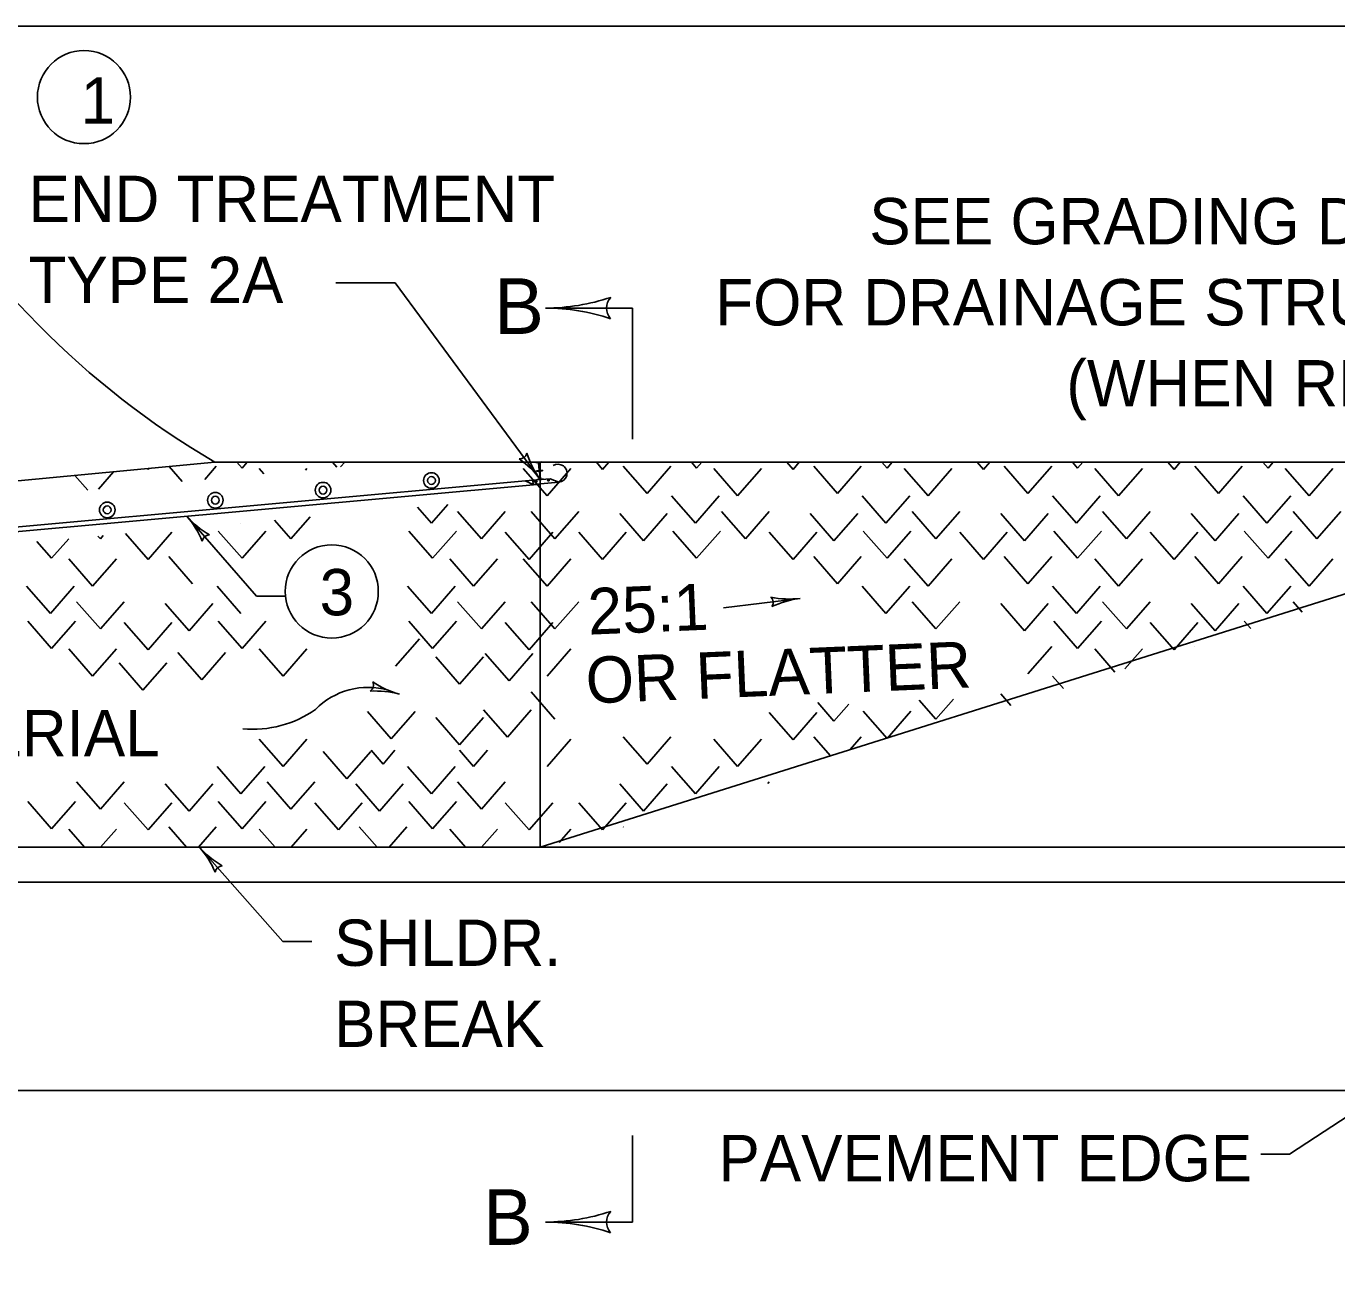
# Model space of a CAD drawing. Extents: x 1007 to 1035.5, y 1000.5 to 1021.5.
# Drawn here: x 1024.6 to 1030.26, y 1016.14 to 1021.5 of the extents above; entities that cross this region are included whole.
import ezdxf

# ---------------------------------------------------------------- set-up
doc = ezdxf.new("R2010")
doc.units = 0
for name, color, linetype in [('1', 7, 'Continuous'), ('10', 7, 'Continuous'), ('11', 7, 'Continuous'), ('5', 7, 'Continuous')]:
    doc.layers.add(name, color=color, linetype=linetype)

msp = doc.modelspace()

# ---------------------------------------------------------------- linework, layer by layer
at = {"layer": '1'}
for p, q in [((1026.1945, 1020.392), (1025.9389, 1020.392)), ((1026.8207, 1019.5436), (1026.1945, 1020.392)), ((1026.8433, 1020.2833), (1027.2183, 1020.2833)), ((1027.2183, 1020.2833), (1027.2183, 1019.7178)), ((1025.4158, 1019.6174), (1020.8718, 1019.1868)), ((1025.4158, 1019.6174), (1034.7843, 1019.6174)), ((1026.8014, 1019.6172), (1026.8263, 1019.6194)), ((1026.8014, 1019.6172), (1026.8015, 1019.6159)), ((1026.8015, 1019.6159), (1026.8118, 1019.6169)), ((1026.8164, 1019.5836), (1026.8135, 1019.6155)), ((1026.8176, 1019.5837), (1026.8148, 1019.6156)), ((1026.8161, 1019.6173), (1026.8264, 1019.6183)), ((1026.8196, 1017.9552), (1026.8196, 1019.6188)), ((1026.8263, 1019.6194), (1026.8264, 1019.6183)), ((1026.7886, 1019.5399), (1026.8633, 1019.5466)), ((1026.8047, 1019.5809), (1026.815, 1019.5819)), ((1026.8048, 1019.5798), (1026.8047, 1019.5809)), ((1026.8048, 1019.5798), (1026.8297, 1019.5821)), ((1026.8048, 1019.5798), (1026.8049, 1019.5787)), ((1026.8049, 1019.5787), (1026.8153, 1019.5796)), ((1026.8169, 1019.5782), (1026.8198, 1019.5463)), ((1026.8181, 1019.5783), (1026.821, 1019.5464)), ((1026.8193, 1019.5823), (1026.8296, 1019.5832)), ((1026.8195, 1019.5799), (1026.8298, 1019.5809)), ((1026.8297, 1019.5821), (1026.8296, 1019.5832)), ((1026.8297, 1019.5821), (1026.8298, 1019.5809)), ((1026.9008, 1019.5312), (1026.8633, 1019.5466)), ((1026.8207, 1019.5436), (1020.8646, 1019.0021)), ((1026.8225, 1019.5235), (1020.8646, 1018.9818)), ((1026.7903, 1019.5213), (1026.7548, 1019.5376)), ((1026.7886, 1019.5399), (1026.7903, 1019.5213)), ((1026.9008, 1019.5312), (1026.7903, 1019.5213)), ((1026.8036, 1019.5378), (1026.8022, 1019.5377)), ((1026.8041, 1019.5322), (1026.8027, 1019.532)), ((1026.808, 1019.5437), (1026.8184, 1019.5446)), ((1026.8082, 1019.5424), (1026.808, 1019.5437)), ((1026.8082, 1019.5424), (1026.8331, 1019.5447)), ((1026.8227, 1019.5449), (1026.833, 1019.5459)), ((1026.8331, 1019.5447), (1026.833, 1019.5459)), ((1026.8564, 1019.5426), (1026.8552, 1019.5424)), ((1026.857, 1019.5369), (1026.8557, 1019.5368)), ((1025.5957, 1019.0397), (1025.2951, 1019.3847)), ((1031.1054, 1019.3052), (1026.8196, 1017.9552)), ((1025.7207, 1019.0397), (1025.5957, 1019.0397)), ((1027.9424, 1019.0299), (1027.6109, 1018.9892)), ((1020.8646, 1017.9552), (1034.7843, 1017.9552)), ((1025.35, 1017.9552), (1025.7091, 1017.548)), ((1020.8646, 1017.8052), (1034.7843, 1017.8052)), ((1025.7091, 1017.548), (1025.8341, 1017.548)), ((1020.8646, 1016.9052), (1034.7843, 1016.9052)), ((1030.0553, 1016.6305), (1030.4742, 1016.9052)), ((1027.2183, 1016.7111), (1027.2183, 1016.3373)), ((1029.9303, 1016.6305), (1030.0553, 1016.6305)), ((1026.8433, 1016.3373), (1027.2183, 1016.3373))]:
    msp.add_line(p, q, dxfattribs=at)
for centre, radius in [((1024.8512, 1021.1939), 0.201), ((1026.351, 1019.5388), 0.0337), ((1026.351, 1019.5388), 0.0169), ((1025.883, 1019.4971), 0.0337), ((1025.883, 1019.4971), 0.0169), ((1024.9514, 1019.4118), 0.0337), ((1025.4182, 1019.4536), 0.0337), ((1025.4182, 1019.4536), 0.0169), ((1024.9514, 1019.4118), 0.0169), ((1025.9207, 1019.0597), 0.201)]:
    msp.add_circle(centre, radius, dxfattribs=at)
for centre, radius, start, end in [((1027.3272, 1022.8564), 3.7609, 209.9201, 239.4536), ((1026.8433, 1021.1621), 0.8789, 269.9878, 270), ((1026.8433, 1021.1621), 0.8789, 270, 288.6688), ((1026.8433, 1019.4043), 0.8789, 71.3472, 89.9939), ((1027.1775, 1020.2831), 0.0703, 138.7746, 220.8913), ((1026.7324, 1019.6632), 0.0313, 265.2035, 347.3202), ((1026.5061, 1019.3114), 0.3909, 36.4289, 55.0976), ((1027.1352, 1019.7757), 0.3909, 197.776, 216.4228), ((1026.8119, 1019.6153), 0.00156, 5.1943, 95.1943), ((1026.8162, 1019.6157), 0.00156, 95.1943, 185.1943), ((1026.8972, 1019.5701), 0.0391, 275.1565, 122.6563), ((1026.8148, 1019.5834), 0.00156, 275.1943, 5.1943), ((1026.8153, 1019.578), 0.00156, 5.1943, 95.1943), ((1026.8191, 1019.5838), 0.00156, 185.1943, 275.1943), ((1026.8196, 1019.5784), 0.00156, 95.1943, 185.1943), ((1026.8182, 1019.5461), 0.00156, 275.1943, 5.1943), ((1026.8225, 1019.5465), 0.00156, 185.1943, 275.1943), ((1026.8025, 1019.5348), 0.00283, 95.1565, 275.1565), ((1026.8038, 1019.535), 0.00283, 275.1565, 95.1565), ((1026.5061, 1019.3114), 0.3909, 36.4166, 36.4289), ((1026.8554, 1019.5396), 0.00283, 95.1565, 275.1565), ((1026.8567, 1019.5397), 0.00283, 275.1565, 95.1565), ((1025.5898, 1019.6415), 0.3909, 221.052, 221.0642), ((1025.5898, 1019.6415), 0.3909, 221.0642, 239.733), ((1025.0003, 1019.1279), 0.3909, 22.4114, 41.0581), ((1025.3927, 1019.2726), 0.0313, 89.8388, 171.9555), ((1027.7948, 1019.0118), 0.0313, 325.7826, 47.8993), ((1027.8947, 1019.4179), 0.3909, 258.3551, 277.0019), ((1027.9901, 1018.6419), 0.3909, 97.008, 115.6768), ((1027.9901, 1018.6419), 0.3909, 96.9958, 97.008), ((1026.0788, 1018.3243), 0.3214, 74.6222, 135.2842), ((1026.0695, 1018.6555), 0.0313, 303.3968, 25.5135), ((1026.3165, 1018.9929), 0.3909, 235.9694, 254.6161), ((1026.1092, 1018.2391), 0.3909, 74.6222, 93.291), ((1026.1092, 1018.2391), 0.3909, 74.61, 74.6222), ((1025.5801, 1018.9339), 0.4692, 264.6951, 305.1753), ((1025.6432, 1018.2137), 0.3909, 221.3971, 221.4093), ((1025.6432, 1018.2137), 0.3909, 221.4093, 240.0781), ((1025.0568, 1017.6966), 0.3909, 22.7565, 41.4032), ((1025.4483, 1017.8436), 0.0313, 90.1839, 172.3006), ((1026.8433, 1017.2162), 0.8789, 270, 288.6688), ((1027.1775, 1016.3372), 0.0703, 138.7746, 220.8913), ((1026.8433, 1017.2162), 0.8789, 269.9878, 270), ((1026.8433, 1015.4583), 0.8789, 71.3472, 89.9939)]:
    msp.add_arc(centre, radius, start, end, dxfattribs=at)
at = {"layer": '10'}
msp.add_line((1007, 1021.5), (1035.5, 1021.5), dxfattribs=at)
at = {"layer": '11'}
msp.add_lwpolyline([(1007, 1000.5), (1035.5, 1000.5), (1035.5, 1021.5), (1007, 1021.5)], close=True, dxfattribs=at)
at = {"layer": '5'}
for p, q in [((1025.5113, 1019.6174), (1025.5337, 1019.5918)), ((1025.5337, 1019.5918), (1025.5559, 1019.6174)), ((1025.9232, 1019.6174), (1025.942, 1019.5958)), ((1025.9591, 1019.5974), (1025.9765, 1019.6174)), ((1027.0627, 1019.6174), (1027.0893, 1019.5868)), ((1027.0893, 1019.5868), (1027.116, 1019.6174)), ((1027.4732, 1019.6174), (1027.4954, 1019.5918)), ((1027.4954, 1019.5918), (1027.5177, 1019.6174)), ((1027.8849, 1019.6174), (1027.9116, 1019.5868)), ((1027.9116, 1019.5868), (1027.9383, 1019.6174)), ((1028.2954, 1019.6174), (1028.3177, 1019.5918)), ((1028.3177, 1019.5918), (1028.34, 1019.6174)), ((1028.7072, 1019.6174), (1028.7338, 1019.5868)), ((1028.7338, 1019.5868), (1028.7605, 1019.6174)), ((1029.1177, 1019.6174), (1029.1399, 1019.5918)), ((1029.1399, 1019.5918), (1029.1623, 1019.6174)), ((1029.5295, 1019.6174), (1029.5562, 1019.5868)), ((1029.5562, 1019.5868), (1029.5828, 1019.6174)), ((1029.9399, 1019.6174), (1029.9623, 1019.5918)), ((1029.9623, 1019.5918), (1029.9845, 1019.6174)), ((1024.8117, 1019.5602), (1024.8671, 1019.4966)), ((1024.9132, 1019.5008), (1024.9788, 1019.576)), ((1025.1249, 1019.5898), (1025.1276, 1019.5868)), ((1025.1276, 1019.5868), (1025.1307, 1019.5904)), ((1025.2182, 1019.5987), (1025.2744, 1019.5342)), ((1025.3728, 1019.5433), (1025.4224, 1019.6003)), ((1025.6078, 1019.5902), (1025.6281, 1019.5668)), ((1025.8075, 1019.5834), (1025.8133, 1019.5902)), ((1026.7473, 1019.5902), (1026.8501, 1019.4723)), ((1026.7473, 1019.5902), (1026.8501, 1019.4723)), ((1026.8501, 1019.4723), (1026.9528, 1019.5902)), ((1027.1787, 1019.6003), (1027.2814, 1019.4823)), ((1027.2814, 1019.4823), (1027.3842, 1019.6003)), ((1027.5696, 1019.5902), (1027.6723, 1019.4723)), ((1027.6723, 1019.4723), (1027.7751, 1019.5902)), ((1028.0009, 1019.6003), (1028.1037, 1019.4823)), ((1028.1037, 1019.4823), (1028.2065, 1019.6003)), ((1028.3918, 1019.5902), (1028.4946, 1019.4723)), ((1028.4946, 1019.4723), (1028.5974, 1019.5902)), ((1028.8232, 1019.6003), (1028.9259, 1019.4823)), ((1028.9259, 1019.4823), (1029.0288, 1019.6003)), ((1029.2141, 1019.5902), (1029.3168, 1019.4723)), ((1029.3168, 1019.4723), (1029.4197, 1019.5902)), ((1029.6454, 1019.6003), (1029.7483, 1019.4823)), ((1029.7483, 1019.4823), (1029.851, 1019.6003)), ((1030.0363, 1019.5902), (1030.1392, 1019.4723)), ((1030.1392, 1019.4723), (1030.2419, 1019.5902)), ((1026.3508, 1019.3543), (1026.4215, 1019.4353)), ((1027.3876, 1019.4723), (1027.4903, 1019.3543)), ((1027.4903, 1019.3543), (1027.5932, 1019.4723)), ((1028.2098, 1019.4723), (1028.3127, 1019.3543)), ((1028.3127, 1019.3543), (1028.4154, 1019.4723)), ((1029.0321, 1019.4723), (1029.1349, 1019.3543)), ((1029.1349, 1019.3543), (1029.2377, 1019.4723)), ((1029.8544, 1019.4723), (1029.9572, 1019.3543)), ((1029.9572, 1019.3543), (1030.0599, 1019.4723)), ((1025.7443, 1019.2869), (1025.8268, 1019.3816)), ((1026.2906, 1019.4235), (1026.3508, 1019.3543)), ((1026.4638, 1019.4048), (1026.5665, 1019.2869)), ((1026.5665, 1019.2869), (1026.6693, 1019.4048)), ((1026.781, 1019.4048), (1026.8838, 1019.2869)), ((1026.781, 1019.4048), (1026.8838, 1019.2869)), ((1026.8838, 1019.2869), (1026.9866, 1019.4048)), ((1027.1635, 1019.3964), (1027.2663, 1019.2785)), ((1027.2663, 1019.2785), (1027.369, 1019.3964)), ((1027.6033, 1019.4048), (1027.706, 1019.2869)), ((1027.706, 1019.2869), (1027.8088, 1019.4048)), ((1027.9858, 1019.3964), (1028.0885, 1019.2785)), ((1028.0885, 1019.2785), (1028.1913, 1019.3964)), ((1028.4255, 1019.4048), (1028.5283, 1019.2869)), ((1028.5283, 1019.2869), (1028.6311, 1019.4048)), ((1028.808, 1019.3964), (1028.9108, 1019.2785)), ((1028.9108, 1019.2785), (1029.0136, 1019.3964)), ((1029.2478, 1019.4048), (1029.3506, 1019.2869)), ((1029.3506, 1019.2869), (1029.4533, 1019.4048)), ((1029.6303, 1019.3964), (1029.7331, 1019.2785)), ((1029.7331, 1019.2785), (1029.8358, 1019.3964)), ((1030.0701, 1019.4048), (1030.1728, 1019.2869)), ((1030.1728, 1019.2869), (1030.2756, 1019.4048)), ((1025.4308, 1019.3206), (1025.5337, 1019.2027)), ((1025.5283, 1019.3546), (1025.5286, 1019.3543)), ((1025.5286, 1019.3543), (1025.5288, 1019.3547)), ((1025.5337, 1019.2027), (1025.6364, 1019.3206)), ((1025.6738, 1019.3678), (1025.7443, 1019.2869)), ((1026.2531, 1019.3206), (1026.3559, 1019.2027)), ((1026.3559, 1019.2027), (1026.4587, 1019.3206)), ((1027.3927, 1019.3206), (1027.4954, 1019.2027)), ((1027.4954, 1019.2027), (1027.5982, 1019.3206)), ((1028.2149, 1019.3206), (1028.3177, 1019.2027)), ((1028.3177, 1019.2027), (1028.4205, 1019.3206)), ((1029.0372, 1019.3206), (1029.1399, 1019.2027)), ((1029.1399, 1019.2027), (1029.2428, 1019.3206)), ((1029.8594, 1019.3206), (1029.9623, 1019.2027)), ((1029.9623, 1019.2027), (1030.065, 1019.3206)), ((1024.6483, 1019.275), (1024.7113, 1019.2027)), ((1024.7113, 1019.2027), (1024.7853, 1019.2874)), ((1024.9116, 1019.2988), (1024.922, 1019.2869)), ((1024.922, 1019.2869), (1024.9342, 1019.3008)), ((1025.03, 1019.3095), (1025.1276, 1019.1976)), ((1025.1276, 1019.1976), (1025.2303, 1019.3155)), ((1026.6693, 1019.3155), (1026.7721, 1019.1976)), ((1026.7721, 1019.1976), (1026.8748, 1019.3155)), ((1026.9866, 1019.3155), (1027.0893, 1019.1976)), ((1027.0893, 1019.1976), (1027.1921, 1019.3155)), ((1027.8088, 1019.3155), (1027.9116, 1019.1976)), ((1027.9116, 1019.1976), (1028.0144, 1019.3155)), ((1028.6311, 1019.3155), (1028.7338, 1019.1976)), ((1028.7338, 1019.1976), (1028.8367, 1019.3155)), ((1029.4533, 1019.3155), (1029.5562, 1019.1976)), ((1029.5562, 1019.1976), (1029.6589, 1019.3155)), ((1025.2168, 1019.2111), (1025.3197, 1019.0931)), ((1028.0009, 1019.2111), (1028.1037, 1019.0931)), ((1028.1037, 1019.0931), (1028.2065, 1019.2111)), ((1028.8232, 1019.2111), (1028.9259, 1019.0931)), ((1028.9259, 1019.0931), (1029.0288, 1019.2111)), ((1029.6454, 1019.2111), (1029.7483, 1019.0931)), ((1029.7483, 1019.0931), (1029.851, 1019.2111)), ((1024.7855, 1019.2009), (1024.8883, 1019.083)), ((1024.8883, 1019.083), (1024.9911, 1019.2009)), ((1026.43, 1019.2009), (1026.5328, 1019.083)), ((1026.5328, 1019.083), (1026.6356, 1019.2009)), ((1026.7473, 1019.2009), (1026.8501, 1019.083)), ((1026.7473, 1019.2009), (1026.8501, 1019.083)), ((1026.8501, 1019.083), (1026.9528, 1019.2009)), ((1028.3918, 1019.2009), (1028.4946, 1019.083)), ((1028.4946, 1019.083), (1028.5974, 1019.2009)), ((1029.2141, 1019.2009), (1029.3168, 1019.083)), ((1029.3168, 1019.083), (1029.4197, 1019.2009)), ((1030.0363, 1019.2009), (1030.1392, 1019.083)), ((1030.1392, 1019.083), (1030.2419, 1019.2009)), ((1024.6035, 1019.083), (1024.7063, 1018.9651)), ((1024.7063, 1018.9651), (1024.8091, 1019.083)), ((1025.4258, 1019.083), (1025.5286, 1018.9651)), ((1026.2481, 1019.083), (1026.3508, 1018.9651)), ((1026.3508, 1018.9651), (1026.4537, 1019.083)), ((1028.2098, 1019.083), (1028.3127, 1018.9651)), ((1028.3127, 1018.9651), (1028.4154, 1019.083)), ((1029.0321, 1019.083), (1029.1349, 1018.9651)), ((1029.1349, 1018.9651), (1029.2377, 1019.083)), ((1029.8544, 1019.083), (1029.9572, 1018.9651)), ((1029.9572, 1018.9651), (1030.0599, 1019.083)), ((1024.8192, 1019.0156), (1024.922, 1018.8977)), ((1024.922, 1018.8977), (1025.0248, 1019.0156)), ((1025.2017, 1019.0072), (1025.3045, 1018.8893)), ((1025.3045, 1018.8893), (1025.4073, 1019.0072)), ((1026.4638, 1019.0156), (1026.5665, 1018.8977)), ((1026.5665, 1018.8977), (1026.6693, 1019.0156)), ((1026.781, 1019.0156), (1026.8838, 1018.8977)), ((1026.781, 1019.0156), (1026.8838, 1018.8977)), ((1026.8838, 1018.8977), (1026.9866, 1019.0156)), ((1028.4255, 1019.0156), (1028.5283, 1018.8977)), ((1028.5283, 1018.8977), (1028.6311, 1019.0156)), ((1028.808, 1019.0072), (1028.9108, 1018.8893)), ((1028.9108, 1018.8893), (1029.0136, 1019.0072)), ((1029.2478, 1019.0156), (1029.3506, 1018.8977)), ((1029.3506, 1018.8977), (1029.4533, 1019.0156)), ((1029.6303, 1019.0072), (1029.7331, 1018.8893)), ((1029.7331, 1018.8893), (1029.8358, 1019.0072)), ((1030.07, 1019.0156), (1030.1093, 1018.9706)), ((1024.6086, 1018.9313), (1024.7113, 1018.8134)), ((1024.7113, 1018.8134), (1024.8142, 1018.9313)), ((1025.0248, 1018.9263), (1025.1276, 1018.8083)), ((1025.1276, 1018.8083), (1025.2303, 1018.9263)), ((1025.4308, 1018.9313), (1025.5337, 1018.8134)), ((1025.5337, 1018.8134), (1025.6364, 1018.9313)), ((1026.2531, 1018.9313), (1026.3559, 1018.8134)), ((1026.3559, 1018.8134), (1026.4587, 1018.9313)), ((1026.6693, 1018.9263), (1026.7721, 1018.8083)), ((1026.7721, 1018.8083), (1026.8748, 1018.9263)), ((1029.0372, 1018.9313), (1029.1399, 1018.8134)), ((1029.1399, 1018.8134), (1029.2428, 1018.9313)), ((1029.4533, 1018.9263), (1029.5562, 1018.8083)), ((1029.5562, 1018.8083), (1029.6589, 1018.9263)), ((1029.8594, 1018.9313), (1029.8872, 1018.8994)), ((1024.7855, 1018.8118), (1024.8883, 1018.6938)), ((1024.8883, 1018.6938), (1024.9911, 1018.8118)), ((1025.6078, 1018.8118), (1025.7106, 1018.6938)), ((1025.7106, 1018.6938), (1025.8133, 1018.8118)), ((1026.1959, 1018.7372), (1026.2988, 1018.8551)), ((1026.8501, 1018.6938), (1026.9528, 1018.8118)), ((1028.9259, 1018.7039), (1029.0288, 1018.8218)), ((1029.214, 1018.8118), (1029.3014, 1018.7115)), ((1029.3441, 1018.7252), (1029.4196, 1018.8118)), ((1029.6454, 1018.8218), (1029.6454, 1018.8218)), ((1025.2568, 1018.7961), (1025.3595, 1018.6782)), ((1025.3595, 1018.6782), (1025.4623, 1018.7961)), ((1026.3696, 1018.7776), (1026.4723, 1018.6597)), ((1026.4723, 1018.6597), (1026.5752, 1018.7776)), ((1026.5833, 1018.7923), (1026.686, 1018.6744)), ((1026.686, 1018.6744), (1026.7888, 1018.7923)), ((1025.0025, 1018.7518), (1025.1053, 1018.6338)), ((1025.1053, 1018.6338), (1025.2081, 1018.7518)), ((1029.032, 1018.6938), (1029.0789, 1018.6401)), ((1026.781, 1018.6264), (1026.8838, 1018.5085)), ((1026.781, 1018.6264), (1026.8838, 1018.5085)), ((1028.4568, 1018.5906), (1028.5283, 1018.5085)), ((1028.5283, 1018.5085), (1028.6037, 1018.5949)), ((1028.808, 1018.618), (1028.8521, 1018.5673)), ((1026.0748, 1018.5416), (1026.1775, 1018.4237)), ((1026.1775, 1018.4237), (1026.2803, 1018.5416)), ((1026.5759, 1018.549), (1026.6787, 1018.4311)), ((1026.6787, 1018.4311), (1026.7815, 1018.549)), ((1027.8088, 1018.5371), (1027.9116, 1018.4192)), ((1027.9116, 1018.4192), (1028.0144, 1018.5371)), ((1028.0186, 1018.5803), (1028.0885, 1018.5)), ((1028.0885, 1018.5), (1028.1523, 1018.5733)), ((1028.2149, 1018.5422), (1028.3177, 1018.4243)), ((1028.3177, 1018.4243), (1028.4205, 1018.5422)), ((1026.3696, 1018.5158), (1026.4723, 1018.3978)), ((1026.4723, 1018.3978), (1026.5752, 1018.5158)), ((1025.6078, 1018.4225), (1025.7106, 1018.3046)), ((1025.7106, 1018.3046), (1025.8133, 1018.4225)), ((1026.8501, 1018.3046), (1026.9528, 1018.4225)), ((1027.1787, 1018.4326), (1027.2814, 1018.3147)), ((1027.2814, 1018.3147), (1027.3842, 1018.4326)), ((1027.5696, 1018.4225), (1027.6723, 1018.3046)), ((1027.6723, 1018.3046), (1027.7751, 1018.4225)), ((1028.0009, 1018.4326), (1028.0729, 1018.35)), ((1028.1577, 1018.3767), (1028.2065, 1018.4326)), ((1025.8832, 1018.3683), (1025.9859, 1018.2503)), ((1025.9859, 1018.2503), (1026.0888, 1018.3683)), ((1026.0903, 1018.3739), (1026.1419, 1018.3147)), ((1026.1419, 1018.3147), (1026.1936, 1018.3739)), ((1026.4723, 1018.3739), (1026.5328, 1018.3046)), ((1026.5328, 1018.3046), (1026.5933, 1018.3739)), ((1025.4258, 1018.3046), (1025.5286, 1018.1867)), ((1025.5286, 1018.1867), (1025.6313, 1018.3046)), ((1026.2481, 1018.3046), (1026.3508, 1018.1867)), ((1026.3508, 1018.1867), (1026.4537, 1018.3046)), ((1027.3876, 1018.3046), (1027.4903, 1018.1867)), ((1027.4903, 1018.1867), (1027.5932, 1018.3046)), ((1024.8192, 1018.2372), (1024.922, 1018.1193)), ((1024.922, 1018.1193), (1025.0248, 1018.2372)), ((1025.2017, 1018.2288), (1025.3045, 1018.1108)), ((1025.3045, 1018.1108), (1025.4073, 1018.2288)), ((1025.6415, 1018.2372), (1025.7443, 1018.1193)), ((1025.7443, 1018.1193), (1025.847, 1018.2372)), ((1026.0239, 1018.2288), (1026.1268, 1018.1108)), ((1026.1268, 1018.1108), (1026.2295, 1018.2288)), ((1026.4638, 1018.2372), (1026.5665, 1018.1193)), ((1026.5665, 1018.1193), (1026.6693, 1018.2372)), ((1027.1635, 1018.2288), (1027.2663, 1018.1108)), ((1027.2663, 1018.1108), (1027.369, 1018.2288)), ((1027.8034, 1018.231), (1027.8088, 1018.2372)), ((1024.6086, 1018.1529), (1024.7113, 1018.035)), ((1024.7113, 1018.035), (1024.8142, 1018.1529)), ((1025.0248, 1018.1478), (1025.1276, 1018.0299)), ((1025.1276, 1018.0299), (1025.2303, 1018.1478)), ((1025.4308, 1018.1529), (1025.5337, 1018.035)), ((1025.5337, 1018.035), (1025.6364, 1018.1529)), ((1025.847, 1018.1478), (1025.9498, 1018.0299)), ((1025.9498, 1018.0299), (1026.0526, 1018.1478)), ((1026.2531, 1018.1529), (1026.3559, 1018.035)), ((1026.3559, 1018.035), (1026.4587, 1018.1529)), ((1026.6693, 1018.1478), (1026.7721, 1018.0299)), ((1026.7721, 1018.0299), (1026.8748, 1018.1478)), ((1026.9866, 1018.1478), (1027.0893, 1018.0299)), ((1027.0893, 1018.0299), (1027.1921, 1018.1478)), ((1024.7855, 1018.0333), (1024.8536, 1017.9552)), ((1024.923, 1017.9552), (1024.9911, 1018.0333)), ((1025.2168, 1018.0434), (1025.2938, 1017.9552)), ((1025.3455, 1017.9552), (1025.4224, 1018.0434)), ((1025.6078, 1018.0333), (1025.6758, 1017.9552)), ((1025.7453, 1017.9552), (1025.8133, 1018.0333)), ((1026.0391, 1018.0434), (1026.1161, 1017.9552)), ((1026.1678, 1017.9552), (1026.2447, 1018.0434)), ((1026.43, 1018.0333), (1026.4981, 1017.9552)), ((1026.5675, 1017.9552), (1026.6356, 1018.0333)), ((1026.9022, 1017.9752), (1026.9528, 1018.0333)), ((1027.1787, 1018.0434), (1027.1797, 1018.0423))]:
    msp.add_line(p, q, dxfattribs=at)

# ---------------------------------------------------------------- texts
at = {"layer": '1'}
for s, height, p in [('1', 0.2, (1024.8369, 1021.0792)), ('END TREATMENT', 0.2, (1024.6118, 1020.6545)), ('SEE GRADING DETAILS', 0.2, (1028.2409, 1020.5583)), ('TYPE 2A', 0.2, (1024.6118, 1020.3045)), ('B', 0.24, (1026.622, 1020.1716)), ('FOR DRAINAGE STRUCTURE', 0.2, (1027.5763, 1020.2083)), ('(WHEN REQUIRED)', 0.2, (1029.0913, 1019.8583)), ('3', 0.2, (1025.8683, 1018.9566)), ('FILL MATERIAL', 0.2, (1023.2309, 1018.3482)), ('SHLDR.', 0.2, (1025.931, 1017.4433)), ('BREAK', 0.2, (1025.931, 1017.0933)), ('PAVEMENT EDGE', 0.2, (1027.59, 1016.5132)), ('B', 0.24, (1026.5743, 1016.2388))]:
    msp.add_text(s, height=height, dxfattribs=at).set_placement(p)
for s, p in [('25:1', (1027.0298, 1018.873)), ('OR FLATTER', (1027.0213, 1018.5756))]:
    msp.add_text(s, height=0.2, rotation=2.4018, dxfattribs=at).set_placement(p)

doc.saveas('drawing.dxf')
